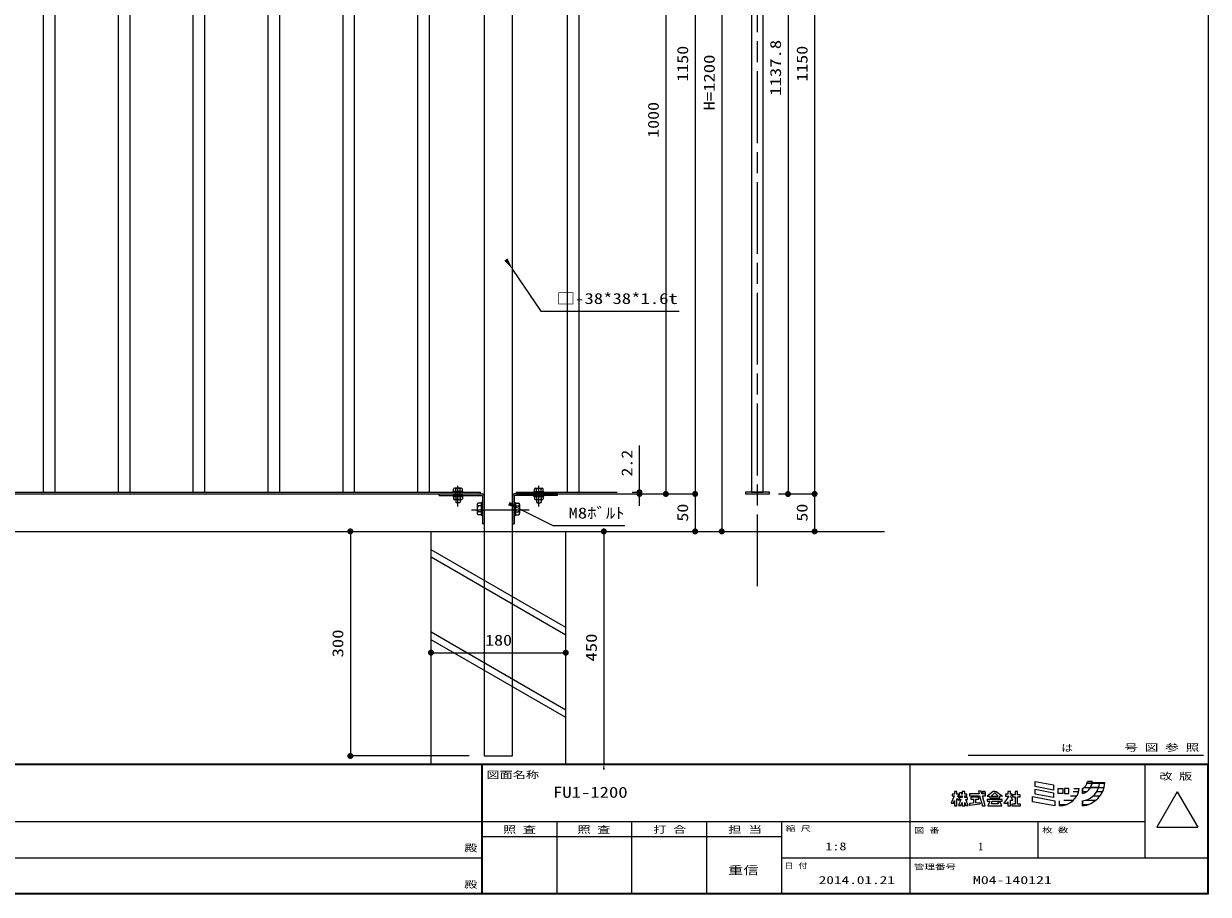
# Model space of a CAD drawing. Units: millimetres on the paper, scale 1:8. Extents: x -204 to 194, y -148 to 137.
# Drawn here: x -4 to 193.8, y -148.1 to -2.7 of the extents above; entities that cross this region are included whole.
import ezdxf
from ezdxf.enums import TextEntityAlignment as Align

# ---------------------------------------------------------------- set-up
doc = ezdxf.new("R2010")
doc.units = ezdxf.units.MM
doc.linetypes.add('CHAIN', pattern=[18.5, 12, -1.5, 3.5, -1.5])
doc.linetypes.add('DASHED_SPACED', pattern=[12, 6, -6])
for name, color, linetype, lineweight in [('0-1_0', 6, 'Continuous', 25), ('0-2_DIM1', 3, 'Continuous', 25), ('0-3_横桟', 2, 'Continuous', 25), ('0-4_文字', 7, 'Continuous', 25), ('0-6_ｾﾝﾀｰ', 1, 'CHAIN', 25), ('0-7_縦格子', 6, 'Continuous', 25), ('0-8_支柱', 60, 'Continuous', 25), ('0-9_THN', 4, 'Continuous', 9), ('0-A_下地', 30, 'Continuous', 9)]:
    doc.layers.add(name, color=color, linetype=linetype, lineweight=lineweight)
doc.styles.add('ＭＳ ゴシック', font='')
doc.styles.add('ＭＳ 明朝', font='')
doc.styles.get('ＭＳ ゴシック').set_extended_font_data('MS Gothic')
doc.styles.get('ＭＳ 明朝').set_extended_font_data('MS Mincho')

# ---------------------------------------------------------------- blocks, each defined once
blk = doc.blocks.new('filled_dot')
at = {"color": 0, "linetype": 'Continuous', "lineweight": -2, "const_width": 1.25}
blk.add_lwpolyline([(-0.625, 0, 1), (0.625, 0, 1)], format="xyb", close=True, dxfattribs=at)
blk = doc.blocks.new('filled_arrow')
at = {"color": 0, "linetype": 'Continuous', "lineweight": -2}
blk.add_solid([(7.5, 1.25), (0, 0), (7.5, -1.25)], dxfattribs=at)

msp = doc.modelspace()

# ---------------------------------------------------------------- linework, layer by layer
at = {"layer": '0-1_0'}
for p, q in [((193.772, 136.985), (193.772, -148.098)), ((-204.005, -126.306), (193.772, -126.306)), ((-203.862, -126.449), (193.629, -126.449)), ((72.414, -126.306), (72.414, -148.098)), ((72.557, -126.306), (72.557, -148.098)), ((143.935, -126.306), (143.935, -148.098)), ((153.655, -124.877), (192.953, -124.877)), ((153.655, -124.877), (192.953, -124.877)), ((183.232, -142.025), (183.232, -126.306)), ((193.629, -126.449), (193.629, -147.956)), ((167.913, -130.681), (164.836, -130.107)), ((167.913, -129.83), (167.913, -130.681)), ((168.682, -131.267), (168.682, -130.419)), ((168.682, -130.419), (169.48, -130.419)), ((169.48, -130.419), (169.48, -131.267)), ((169.735, -130.419), (169.735, -131.267)), ((170.493, -130.419), (169.735, -130.419)), ((170.493, -131.267), (170.493, -130.419)), ((171.345, -130.419), (172.207, -130.419)), ((171.345, -130.419), (172.207, -130.419)), ((172.75, -131.267), (172.75, -130.419)), ((172.75, -130.419), (172.75, -131.267)), ((173.574, -129.256), (174.391, -129.256)), ((174.108, -130.286), (174.378, -129.468)), ((175.464, -130.286), (174.108, -130.286)), ((174.391, -129.256), (174.378, -129.468)), ((175.625, -129.468), (174.378, -129.468)), ((176.478, -129.468), (175.625, -129.468)), ((176.478, -129.468), (175.625, -129.468)), ((151.388, -131.368), (150.986, -131.368)), ((151.222, -132.862), (151.388, -132.455)), ((151.388, -130.915), (151.388, -131.368)), ((151.807, -130.915), (151.388, -130.915)), ((151.388, -132.455), (151.388, -133.332)), ((151.807, -131.368), (151.807, -130.915)), ((151.807, -133.332), (151.807, -132.162)), ((152.471, -132.243), (152.058, -133.257)), ((152.174, -131.787), (152.283, -131.087)), ((152.54, -131.787), (152.174, -131.787)), ((152.221, -131.95), (152.221, -132.243)), ((152.668, -131.95), (152.221, -131.95)), ((152.221, -132.243), (152.471, -132.243)), ((152.283, -131.087), (152.577, -131.087)), ((152.559, -131.666), (152.54, -131.787)), ((152.559, -131.666), (152.668, -131.666)), ((152.577, -131.087), (152.577, -131.371)), ((152.668, -131.371), (152.577, -131.371)), ((152.668, -130.926), (152.668, -131.371)), ((153.093, -130.926), (152.668, -130.926)), ((152.668, -131.666), (152.668, -131.95)), ((153.093, -131.371), (153.093, -130.926)), ((153.093, -131.95), (153.093, -131.666)), ((153.672, -133.257), (153.295, -132.243)), ((153.925, -131.346), (153.925, -131.634)), ((155.518, -131.346), (153.925, -131.346)), ((153.925, -131.634), (155.597, -131.634)), ((155.469, -131.902), (154.095, -131.902)), ((154.095, -131.902), (154.095, -132.215)), ((154.095, -132.215), (154.563, -132.215)), ((154.563, -132.215), (154.563, -132.841)), ((154.961, -132.215), (155.469, -132.215)), ((154.961, -132.807), (154.961, -132.215)), ((155.469, -132.215), (155.469, -131.902)), ((155.597, -131.634), (156.06, -133.332)), ((156.578, -131.346), (155.977, -131.346)), ((156.055, -131.634), (156.578, -131.634)), ((156.519, -133.332), (156.055, -131.634)), ((156.578, -131.634), (156.578, -131.346)), ((157.863, -130.921), (156.832, -131.698)), ((156.832, -131.698), (157.272, -131.698)), ((159.365, -132.262), (156.846, -132.262)), ((157.272, -131.698), (157.272, -132.005)), ((157.272, -132.005), (158.948, -132.005)), ((157.535, -131.698), (158.11, -131.141)), ((157.535, -131.698), (158.685, -131.698)), ((158.11, -130.921), (157.863, -130.921)), ((158.11, -130.921), (158.357, -130.921)), ((158.685, -131.698), (158.11, -131.141)), ((158.357, -130.921), (159.388, -131.698)), ((159.388, -131.698), (158.948, -131.698)), ((158.948, -132.005), (158.948, -131.698)), ((159.365, -132.551), (159.365, -132.262)), ((160.316, -130.928), (160.316, -131.375)), ((160.722, -130.928), (160.316, -130.928)), ((160.722, -131.375), (160.722, -130.928)), ((160.999, -131.375), (160.722, -131.375)), ((160.722, -133.332), (160.722, -132.4)), ((160.813, -131.746), (160.999, -131.375)), ((161.104, -131.513), (161.104, -131.824)), ((161.506, -131.513), (161.104, -131.513)), ((161.104, -131.824), (161.506, -131.824)), ((161.506, -130.912), (161.506, -131.513)), ((161.901, -130.912), (161.506, -130.912)), ((161.506, -131.824), (161.506, -133.043)), ((161.901, -131.513), (161.901, -130.912)), ((162.341, -131.513), (161.901, -131.513)), ((161.901, -131.824), (162.341, -131.824)), ((161.901, -133.043), (161.901, -131.824)), ((162.341, -131.824), (162.341, -131.513)), ((164.423, -131.783), (168.139, -132.477)), ((164.423, -132.639), (164.423, -131.783)), ((168.139, -132.477), (168.139, -133.332)), ((169.48, -131.267), (168.682, -131.267)), ((168.951, -133.332), (168.951, -132.477)), ((168.951, -133.332), (168.951, -132.477)), ((169.735, -131.267), (170.493, -131.267)), ((172.75, -133.332), (172.75, -132.477)), ((172.75, -132.477), (172.75, -133.332)), ((188.591, -130.975), (185.173, -136.894)), ((188.591, -130.975), (192.008, -136.894)), ((151.388, -133.332), (151.807, -133.332)), ((152.058, -133.257), (152.479, -133.257)), ((152.668, -133.332), (153.093, -133.332)), ((153.285, -133.257), (153.672, -133.257)), ((153.96, -132.894), (154.563, -132.841)), ((153.96, -133.277), (153.96, -132.894)), ((155.612, -133.051), (153.96, -133.277)), ((154.961, -132.807), (155.612, -132.75)), ((155.612, -132.75), (155.612, -133.051)), ((156.06, -133.332), (156.519, -133.332)), ((157.301, -132.551), (156.987, -133.332)), ((156.987, -133.332), (159.306, -133.332)), ((157.562, -133.015), (157.674, -132.551)), ((158.709, -133.015), (157.562, -133.015)), ((157.674, -132.551), (159.365, -132.551)), ((159.03, -132.715), (158.658, -132.715)), ((158.658, -132.715), (158.709, -133.015)), ((159.306, -133.332), (159.03, -132.715)), ((160.316, -132.675), (160.316, -133.332)), ((160.316, -133.332), (160.722, -133.332)), ((160.984, -133.043), (160.984, -133.332)), ((161.506, -133.043), (160.984, -133.043)), ((160.984, -133.332), (162.438, -133.332)), ((162.438, -133.043), (161.901, -133.043)), ((162.438, -133.332), (162.438, -133.043)), ((168.139, -133.332), (164.423, -132.639)), ((-35.308, -135.952), (183.232, -135.952)), ((84.989, -135.952), (84.989, -148.098)), ((97.493, -135.952), (97.493, -148.098)), ((109.996, -135.952), (109.996, -148.098)), ((122.5, -135.952), (122.5, -148.098)), ((165.37, -142.025), (165.37, -135.952)), ((185.173, -136.894), (192.008, -136.894)), ((72.485, -138.453), (122.5, -138.453)), ((-35.308, -142.025), (72.485, -142.025)), ((122.5, -142.025), (193.772, -142.025)), ((193.629, -147.956), (-203.862, -147.956))]:
    msp.add_line(p, q, dxfattribs=at)
at = {"layer": '0-1_0', "lineweight": 13}
for p, q in [((173.082, -130.236), (174.124, -130.236)), ((173.542, -129.522), (174.36, -129.522)), ((174.124, -130.236), (175.48, -130.236)), ((174.36, -129.522), (175.621, -129.522)), ((175.48, -130.236), (176.364, -130.236)), ((175.621, -129.522), (176.475, -129.522)), ((169.629, -132.38), (171.26, -132.38)), ((170.759, -131.665), (171.805, -131.665)), ((171.201, -130.951), (172.103, -130.951)), ((172.75, -130.951), (173.488, -130.951)), ((173.253, -132.38), (175.034, -132.38)), ((174.559, -131.665), (175.699, -131.665)), ((175.154, -130.951), (176.116, -130.951)), ((168.951, -133.094), (170.176, -133.094)), ((172.75, -133.094), (173.809, -133.094))]:
    msp.add_line(p, q, dxfattribs=at)
at = {"layer": '0-1_0'}
for points in [[(193.772, -148.098), (-204.005, -148.098), (-204.005, 136.985)], [(164.836, -130.107), (164.836, -129.256), (167.913, -129.83)], [(174.108, -130.286), (174.378, -129.468), (174.391, -129.256), (173.574, -129.256)], [(175.625, -129.468), (174.378, -129.468), (174.108, -130.286), (175.464, -130.286)], [(151.319, -131.654), (150.827, -132.862), (151.222, -132.862)], [(150.986, -131.368), (150.986, -131.654), (151.319, -131.654)], [(151.843, -131.654), (152.109, -131.654), (152.109, -131.368), (151.807, -131.368)], [(151.843, -131.654), (152.109, -131.917), (152.109, -132.459), (151.807, -132.162)], [(153.093, -131.666), (153.433, -131.666), (153.433, -131.371), (153.093, -131.371)], [(153.295, -132.243), (153.561, -132.243), (153.561, -131.95), (153.093, -131.95)], [(155.977, -131.346), (155.85, -130.883), (155.392, -130.883), (155.518, -131.346)], [(156.846, -132.262), (156.846, -132.551), (157.301, -132.551)], [(160.452, -131.695), (159.642, -132.887), (160.172, -132.887), (160.316, -132.675)], [(160.316, -131.375), (159.889, -131.375), (159.889, -131.695), (160.452, -131.695)], [(160.722, -132.4), (161.149, -132.4), (160.813, -131.746)], [(164.836, -131.361), (164.836, -130.564), (167.913, -131.138)], [(167.913, -131.138), (167.913, -131.935), (164.836, -131.361)], [(152.479, -133.257), (152.668, -132.778), (152.668, -133.332)], [(153.093, -133.332), (153.093, -132.743), (153.285, -133.257)]]:
    msp.add_lwpolyline(points, dxfattribs=at)
msp.add_lwpolyline([(156.071, -130.883), (156.436, -130.883), (156.536, -131.249), (156.171, -131.249)], close=True, dxfattribs=at)
for centre, radius, start, end in [((168.951, -130.055), 3.277, 270.00003, 353.63117), ((172.319, -129.24), 1.255, 290.10268, 359.28711), ((172.319, -129.24), 2.072, 282.01614, 329.69657), ((172.392, -129.256), 4.092, 275.03009, 357.02873), ((172.392, -129.256), 3.241, 276.3561, 341.47286), ((172.392, -129.256), 3.241, 341.47286, 356.24741)]:
    msp.add_arc(centre, radius, start, end, dxfattribs=at)
at = {"layer": '0-2_DIM1'}
for p, q in [((108.098, 62.502), (108.098, -81.248)), ((112.536, 62.502), (112.536, -87.498)), ((128.036, 62.502), (128.036, -81.248)), ((123.606, 60.977), (123.606, -81.248)), ((103.2, 43.752), (103.2, -81.248)), ((98.801, -83.248), (98.801, -73.18)), ((97.562, -80.973), (98.957, -80.973)), ((91.437, -81.248), (108.254, -81.248)), ((97.562, -81.248), (98.957, -81.248)), ((97.562, -81.248), (108.254, -81.248)), ((97.687, -81.248), (103.357, -81.248)), ((108.098, -81.248), (108.098, -87.498)), ((122.001, -81.248), (128.192, -81.248)), ((122.001, -81.248), (128.192, -81.248)), ((122.983, -81.248), (123.762, -81.248)), ((128.036, -81.248), (128.036, -87.498)), ((50.522, -87.498), (50.522, -124.998)), ((92.851, -87.498), (92.851, -126.306)), ((97.562, -87.498), (112.692, -87.498)), ((63.993, -107.754), (86.493, -107.754)), ((70.368, -124.998), (50.366, -124.998))]:
    msp.add_line(p, q, dxfattribs=at)
at = {"layer": '0-3_横桟'}
for p, q in [((-171.757, -80.973), (72.243, -80.973)), ((72.243, -81.248), (72.243, -80.973)), ((78.243, -81.248), (78.243, -80.973)), ((78.243, -80.973), (95.062, -80.973)), ((120.483, -80.973), (116.483, -80.973)), ((116.483, -80.973), (116.483, -81.248)), ((120.483, -81.248), (120.483, -80.973)), ((-171.632, -81.248), (72.118, -81.248)), ((78.243, -81.248), (95.062, -81.248)), ((116.483, -81.248), (120.483, -81.248))]:
    msp.add_line(p, q, dxfattribs=at)
at = {"layer": '0-4_文字'}
for points in [[(77.618, -43.748), (82.305, -50.706), (84.305, -50.706), (105.438, -50.706)], [(78.791, -83.748), (84.322, -86.519), (86.322, -86.519), (96.376, -86.519)]]:
    msp.add_lwpolyline(points, dxfattribs=at)
at = {"layer": '0-6_ｾﾝﾀｰ'}
for p, q in [((118.483, -96.656), (118.483, 65.572)), ((68.493, -83.342), (68.493, -79.866)), ((81.993, -83.342), (81.993, -79.866)), ((81.993, -83.342), (81.993, -79.866)), ((70.725, -83.873), (80.387, -83.873))]:
    msp.add_line(p, q, dxfattribs=at)
at = {"layer": '0-7_縦格子'}
for p, q in [((-0.75, 43.477), (-0.75, -80.973)), ((1.237, -80.973), (1.237, 43.477)), ((11.75, 43.477), (11.75, -80.973)), ((13.737, -80.973), (13.737, 43.477)), ((24.25, 43.477), (24.25, -80.973)), ((26.237, -80.973), (26.237, 43.477)), ((36.75, 43.477), (36.75, -80.973)), ((38.737, -80.973), (38.737, 43.477)), ((49.25, 43.477), (49.25, -80.973)), ((51.237, -80.973), (51.237, 43.477)), ((61.75, 43.477), (61.75, -80.973)), ((63.737, -80.973), (63.737, 43.477)), ((86.75, 43.477), (86.75, -80.973)), ((88.737, -80.973), (88.737, 43.477))]:
    msp.add_line(p, q, dxfattribs=at)
msp.add_lwpolyline([(117.489, 43.477), (117.489, -80.973), (119.476, -80.973), (119.476, 43.477)], dxfattribs=at)
at = {"layer": '0-8_支柱'}
msp.add_lwpolyline([(72.868, -124.998), (77.618, -124.998), (77.618, 63.752), (72.868, 63.752)], close=True, dxfattribs=at)
at = {"layer": '0-9_THN'}
for p, q in [((-202.367, -87.498), (63.993, -87.498)), ((63.993, -126.306), (63.993, -87.498)), ((63.993, -87.498), (86.493, -87.498)), ((86.493, -103.549), (63.993, -90.558)), ((86.493, -104.799), (63.993, -91.808)), ((86.493, -117.336), (63.993, -104.346)), ((86.493, -118.586), (63.993, -105.596))]:
    msp.add_line(p, q, dxfattribs=at)
msp.add_lwpolyline([(86.493, -126.306), (86.493, -87.498), (139.714, -87.498)], dxfattribs=at)
at = {"layer": '0-A_下地'}
for p, q in [((69.318, -80.823), (67.668, -80.823)), ((69.318, -80.823), (67.668, -80.823)), ((67.668, -80.973), (67.668, -80.823)), ((69.318, -80.973), (67.668, -80.973)), ((67.756, -80.823), (67.756, -80.434)), ((69.23, -80.823), (67.756, -80.823)), ((69.046, -80.3), (67.941, -80.3)), ((68.125, -80.823), (68.125, -80.434)), ((68.862, -80.823), (68.862, -80.434)), ((69.23, -80.823), (69.23, -80.434)), ((69.318, -80.973), (69.318, -80.823)), ((81.168, -80.823), (82.818, -80.823)), ((81.256, -80.823), (81.256, -80.434)), ((81.256, -80.823), (82.73, -80.823)), ((81.441, -80.3), (82.546, -80.3)), ((81.625, -80.823), (81.625, -80.434)), ((82.362, -80.823), (82.362, -80.434)), ((82.73, -80.823), (82.73, -80.434)), ((65.368, -81.248), (72.593, -81.248)), ((65.368, -81.523), (65.368, -81.248)), ((65.368, -81.523), (72.593, -81.523)), ((69.318, -81.523), (67.668, -81.523)), ((67.668, -81.673), (67.668, -81.523)), ((69.318, -81.673), (67.668, -81.673)), ((67.756, -81.673), (67.756, -82.062)), ((67.821, -81.673), (69.165, -81.673)), ((69.046, -82.197), (67.941, -82.197)), ((68.125, -81.673), (68.125, -82.062)), ((68.793, -82.748), (68.193, -82.748)), ((68.868, -82.561), (68.793, -82.748)), ((68.862, -81.673), (68.862, -82.062)), ((68.868, -82.197), (68.868, -82.561)), ((69.23, -81.673), (69.23, -82.062)), ((69.318, -81.673), (69.318, -81.523)), ((71.695, -83.011), (71.695, -84.485)), ((72.393, -82.765), (71.875, -82.765)), ((72.393, -82.648), (72.393, -84.848)), ((72.393, -82.765), (72.393, -84.731)), ((72.593, -81.523), (72.593, -86.248)), ((72.868, -81.523), (72.868, -86.248)), ((77.618, -81.523), (77.618, -86.248)), ((85.118, -81.248), (77.893, -81.248)), ((85.118, -81.523), (77.893, -81.523)), ((77.893, -81.523), (77.893, -86.248)), ((77.893, -82.648), (78.093, -82.648)), ((77.893, -82.648), (77.893, -84.848)), ((78.093, -82.648), (78.093, -84.848)), ((78.093, -82.648), (78.093, -84.848)), ((78.093, -82.765), (78.093, -84.731)), ((78.093, -82.765), (78.612, -82.765)), ((78.791, -83.011), (78.791, -84.485)), ((81.168, -81.673), (81.168, -81.523)), ((81.168, -81.523), (82.818, -81.523)), ((81.168, -81.673), (82.818, -81.673)), ((81.256, -81.673), (81.256, -82.062)), ((82.665, -81.673), (81.321, -81.673)), ((81.441, -82.197), (82.546, -82.197)), ((81.618, -82.197), (81.618, -82.561)), ((81.625, -81.673), (81.625, -82.062)), ((82.368, -82.561), (82.293, -82.748)), ((82.362, -81.673), (82.362, -82.062)), ((82.368, -82.197), (82.368, -82.561)), ((82.73, -81.673), (82.73, -82.062)), ((82.818, -81.673), (82.818, -81.523)), ((85.118, -81.523), (85.118, -81.248)), ((72.393, -83.257), (71.875, -83.257)), ((72.393, -84.239), (71.875, -84.239)), ((72.393, -84.731), (71.875, -84.731)), ((77.893, -84.848), (78.093, -84.848)), ((78.093, -83.257), (78.612, -83.257)), ((78.093, -84.239), (78.612, -84.239)), ((78.093, -84.731), (78.612, -84.731)), ((72.868, -86.248), (72.593, -86.248)), ((77.618, -86.248), (77.893, -86.248))]:
    msp.add_line(p, q, dxfattribs=at)
at = {"layer": '0-A_下地', "linetype": 'DASHED_SPACED'}
for p, q in [((68.118, -81.673), (68.118, -80.823)), ((68.868, -81.673), (68.868, -80.823)), ((81.618, -81.673), (81.618, -80.823)), ((82.368, -81.673), (82.368, -80.823))]:
    msp.add_line(p, q, dxfattribs=at)
at = {"layer": '0-A_下地'}
for points in [[(81.168, -80.973), (82.818, -80.973), (82.818, -80.823)], [(81.168, -80.973), (81.168, -80.823), (82.818, -80.823)], [(68.118, -82.197), (68.118, -82.561), (68.193, -82.748)], [(72.593, -82.648), (72.593, -84.848), (72.393, -84.848)], [(72.593, -82.648), (72.393, -82.648), (72.393, -84.848)], [(81.618, -82.561), (81.693, -82.748), (82.293, -82.748)]]:
    msp.add_lwpolyline(points, dxfattribs=at)
for centre, radius, start, end in [((67.941, -80.493), 0.194, 17.74657, 162.25343), ((68.493, -80.87), 0.571, 49.83207, 130.16793), ((69.046, -80.493), 0.194, 17.74657, 162.25343), ((81.441, -80.493), 0.194, 17.74657, 162.25343), ((81.993, -80.87), 0.571, 49.83207, 130.16793), ((82.546, -80.493), 0.194, 17.74657, 162.25343), ((67.941, -82.003), 0.194, 197.74657, 342.25343), ((68.493, -81.626), 0.571, 229.83207, 310.16793), ((69.046, -82.003), 0.194, 197.74657, 342.25343), ((71.954, -83.011), 0.258, 107.74657, 252.25343), ((72.593, -81.523), 0.275, 0, 90), ((77.893, -81.523), 0.275, 90, 180), ((78.533, -83.011), 0.258, 287.74657, 72.25343), ((81.441, -82.003), 0.194, 197.74657, 342.25343), ((81.993, -81.626), 0.571, 229.83207, 310.16793), ((82.546, -82.003), 0.194, 197.74657, 342.25343), ((72.456, -83.748), 0.761, 139.83207, 220.16793), ((71.954, -84.485), 0.258, 107.74657, 252.25343), ((78.03, -83.748), 0.761, 319.83207, 40.16793), ((78.533, -84.485), 0.258, 287.74657, 72.25343)]:
    msp.add_arc(centre, radius, start, end, dxfattribs=at)

# ---------------------------------------------------------------- block references
at = {"layer": '0-2_DIM1'}
for name, p, xscale, yscale, rotation in [('filled_dot', (98.801, -80.973), 0.4, 0.4, 270), ('filled_dot', (98.801, -81.248), 0.4, 0.4, 90), ('filled_dot', (103.2, -81.248), 0.4, 0.4, 270), ('filled_dot', (108.098, -81.248), 0.4, 0.4, 90), ('filled_dot', (108.098, -81.248), 0.4, 0.4, 270), ('filled_dot', (123.606, -81.248), 0.4, 0.4, 270), ('filled_dot', (128.036, -81.248), 0.4, 0.4, 270), ('filled_dot', (128.036, -81.248), 0.4, 0.4, 90), ('filled_dot', (50.522, -87.498), 0.4, 0.4, 90), ('filled_dot', (92.851, -87.498), 0.4, 0.4, 90), ('filled_dot', (108.098, -87.498), 0.4, 0.4, 270), ('filled_dot', (112.536, -87.498), 0.4, 0.4, 270), ('filled_dot', (128.036, -87.498), 0.4, 0.4, 270), ('filled_dot', (63.993, -107.754), 0.4, 0.4, 180), ('filled_dot', (50.522, -124.998), 0.4, 0.4, 270), ('filled_arrow', (92.851, -126.306), 0.133, 0.133, 270)]:
    msp.add_blockref(name, p, dxfattribs=dict(at, xscale=xscale, yscale=yscale, rotation=rotation))
at = {"layer": '0-2_DIM1', "xscale": 0.4, "yscale": 0.4}
msp.add_blockref('filled_dot', (86.493, -107.754), dxfattribs=at)
at = {"layer": '0-4_文字', "xscale": 0.267, "yscale": 0.267}
for p, rotation in [((77.618, -43.748), 124), ((78.791, -83.748), 153.4)]:
    msp.add_blockref('filled_arrow', p, dxfattribs=dict(at, rotation=rotation))

# ---------------------------------------------------------------- texts
at = {"layer": '0-1_0', "style": 'ＭＳ 明朝'}
for s, height, width, p in [('は', 1.152, 1.25, (169.226, -124.579)), ('号 図 参 照', 1.152, 1.45, (179.736, -124.522)), ('図面名称', 1.152, 1.4, (73.238, -129.073)), ('改 版', 1.152, 1.4, (185.594, -129.321)), ('照 査', 1.152, 1.4, (76.015, -138.208)), ('照 査', 1.152, 1.4, (88.452, -138.208)), ('打 合', 1.152, 1.4, (101.104, -138.208)), ('担 当', 1.152, 1.45, (113.588, -138.208)), ('縮 尺', 0.8905, 1.4, (123.166, -137.831)), ('図 番', 0.8905, 1.4, (144.656, -138.134)), ('枚 数', 0.8905, 1.45, (166.025, -138.088)), ('殿', 1.152, 1.4, (69.537, -141.298)), ('日 付', 0.8905, 1.25, (122.981, -144.045)), ('管理番号', 0.8905, 1.45, (144.604, -144.233)), ('殿', 1.152, 1.4, (69.537, -147.371))]:
    msp.add_text(s, height=height, dxfattribs=dict(at, width=width)).set_placement(p, align=Align.BOTTOM_LEFT)
at = {"layer": '0-1_0', "color": 7}
for s, height, style, width, p in [('FU1-1200', 1.833, 'ＭＳ ゴシック', 1.25, (84.351, -132.527)), ('1:8', 1.336, 'ＭＳ 明朝', 1.3, (129.817, -141.158)), ('1', 1.336, 'ＭＳ 明朝', 0.85, (155.392, -141.158)), ('重信', 1.336, 'ＭＳ 明朝', 1.4, (113.587, -145.161)), ('2014.01.21', 1.336, 'ＭＳ 明朝', 1.4, (128.723, -146.786)), ('M04-140121', 1.336, 'ＭＳ 明朝', 1.45, (154.475, -146.786))]:
    msp.add_text(s, height=height, dxfattribs=dict(at, style=style, width=width)).set_placement(p, align=Align.BOTTOM_LEFT)
at = {"layer": '0-2_DIM1', "style": 'ＭＳ ゴシック'}
for s, width, p in [('1137.8', 1.25, (122.981, -14.768)), ('1150', 1.2, (107.473, -12.4)), ('1150', 1.2, (127.411, -12.4)), ('H=1200', 1.25, (111.911, -17.232)), ('1000', 1.2, (102.575, -21.775)), ('2.2', 1.2, (98.176, -78.348)), ('50', 1.2, (107.473, -85.864)), ('50', 1.2, (127.411, -85.864)), ('300', 1.25, (49.897, -108.551)), ('450', 1.25, (92.226, -109.225))]:
    msp.add_text(s, height=1.833, rotation=90, dxfattribs=dict(at, width=width)).set_placement(p, align=Align.BOTTOM_LEFT)
at = {"layer": '0-2_DIM1', "style": 'ＭＳ ゴシック', "width": 1.2}
msp.add_text('180', height=1.833, dxfattribs=at).set_placement((73.029, -107.129), align=Align.BOTTOM_LEFT)
at = {"layer": '0-4_文字', "style": 'ＭＳ ゴシック', "width": 1.25}
for s, p in [('□-38*38*1.6t', (84.93, -50.081)), ('M8ﾎﾞﾙﾄ', (86.947, -85.894))]:
    msp.add_text(s, height=1.833, dxfattribs=at).set_placement(p, align=Align.BOTTOM_LEFT)

doc.saveas('drawing.dxf')
